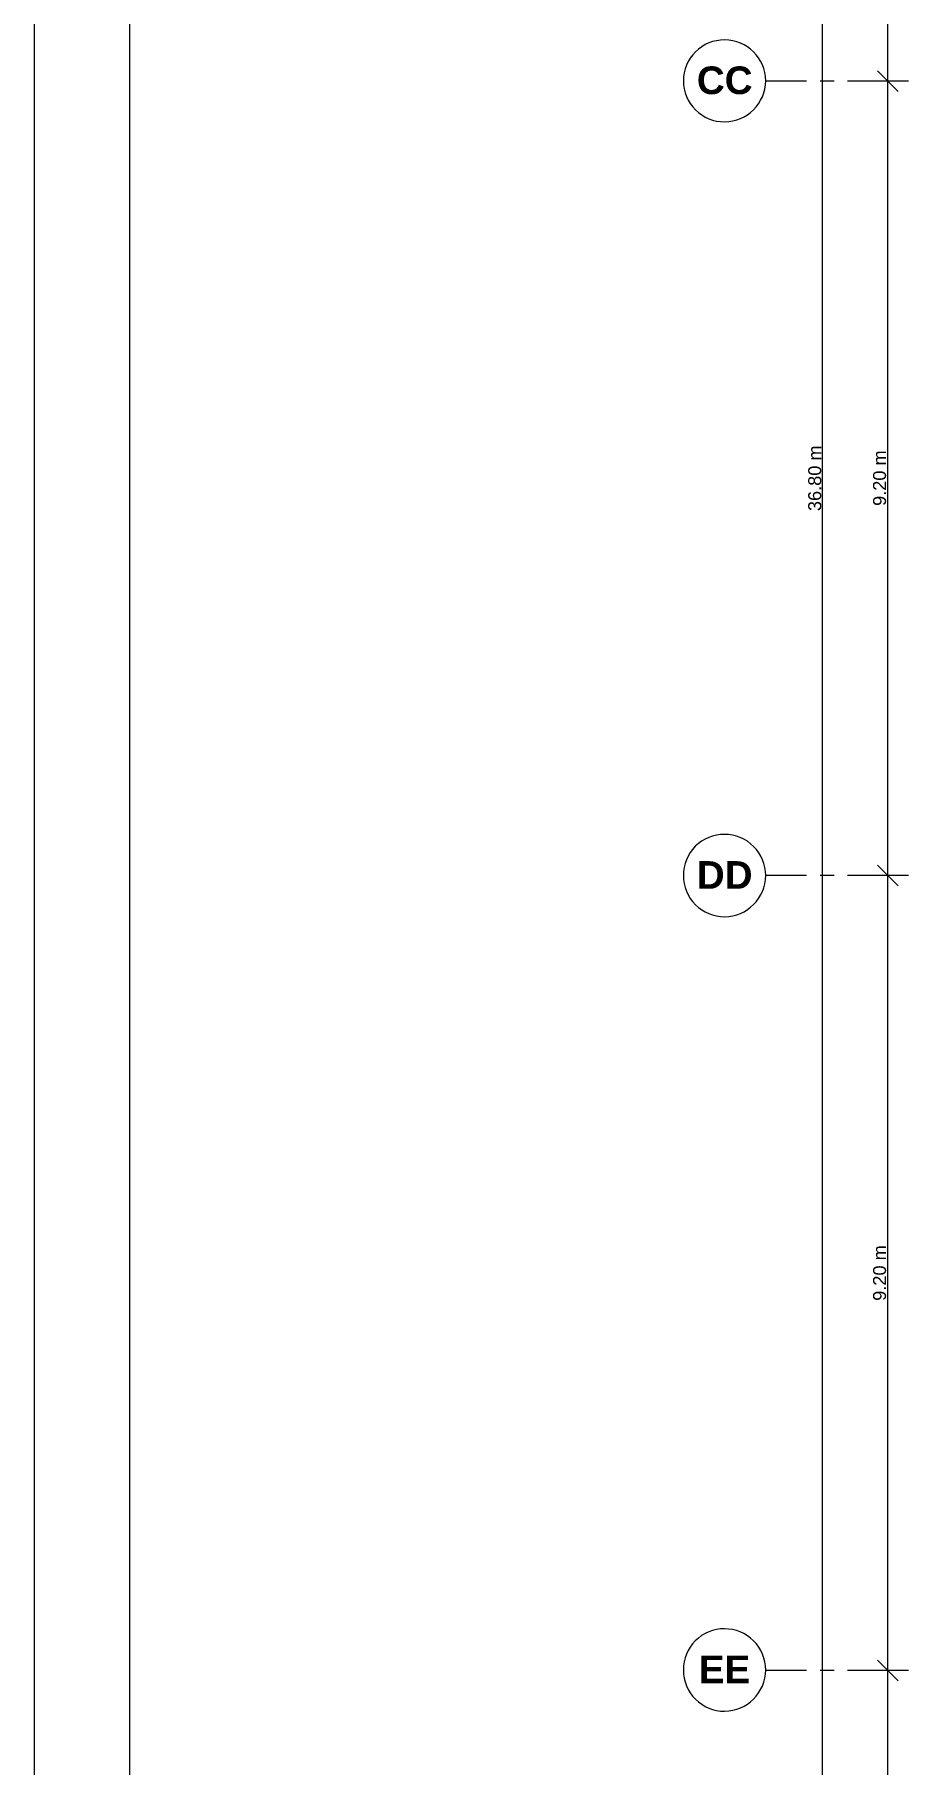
# Model space of a CAD drawing. Header units: metres. Extents: x 29 to 268, y -7 to 151.
# Drawn here: x 29.24 to 39.41, y 14.52 to 34.55 of the extents above; entities that cross this region are included whole.
import ezdxf

# ---------------------------------------------------------------- set-up
doc = ezdxf.new("R2010")
doc.units = ezdxf.units.M
doc.layers.add('HVAC - Ductos', color=5, linetype='Continuous', lineweight=50)
doc.layers.add('PDF2_Geometry', color=7, linetype='Continuous', true_color=0xaaaaaa)
doc.layers.add('PDF2_Text', color=7, linetype='Continuous')
doc.layers.add('pie de plano', color=7, linetype='Continuous')
doc.styles.add('PDF Helvetica', font='')
doc.styles.add('PDF Helvetica Bold', font='')
doc.styles.get('PDF Helvetica').set_extended_font_data('Helvetica')
doc.styles.get('PDF Helvetica Bold').set_extended_font_data('Helvetica', bold=True)

msp = doc.modelspace()

# ---------------------------------------------------------------- linework, layer by layer
at = {"layer": 'HVAC - Ductos', "color": 252, "lineweight": 0, "true_color": 0x939598}
for points in [[(38.369, 10.771), (38.369, 48.048)], [(39.125, 10.771), (39.125, 15.606), (39.125, 24.81), (39.125, 34.009), (39.125, 43.208), (39.125, 48.048)], [(39.006, 34.128), (39.125, 34.009), (39.244, 33.89)], [(39.363, 34.009), (39.125, 34.009), (38.886, 34.009)], [(39.006, 24.929), (39.125, 24.81), (39.244, 24.691)], [(39.363, 24.81), (39.125, 24.81), (38.886, 24.81)], [(39.006, 15.726), (39.125, 15.606), (39.244, 15.487)], [(39.363, 15.606), (39.125, 15.606), (38.886, 15.606)]]:
    msp.add_lwpolyline(points, dxfattribs=at)
at = {"layer": 'PDF2_Geometry', "lineweight": 0}
for points in [[(37.232, 34.485, 0.416622), (36.755, 34.013, 0.414666), (37.232, 33.537, 0.41105), (37.709, 34.013, 0.413002)], [(37.232, 25.287, 0.41827), (36.755, 24.81, 0.41469), (37.232, 24.333, 0.411075), (37.709, 24.81, 0.414664)], [(37.232, 16.088, 0.418271), (36.755, 15.611, 0.414637), (37.232, 15.134, 0.411022), (37.709, 15.611, 0.414665)]]:
    msp.add_lwpolyline(points, format="xyb", close=True, dxfattribs=at)
for points in [[(38.181, 34.009), (37.709, 34.009)], [(38.501, 34.009), (38.341, 34.009)], [(39.294, 34.009), (38.657, 34.009)], [(38.181, 24.81), (37.709, 24.81)], [(38.501, 24.81), (38.341, 24.81)], [(39.294, 24.81), (38.657, 24.81)], [(38.181, 15.606), (37.709, 15.606)], [(38.501, 15.606), (38.341, 15.606)], [(39.294, 15.606), (38.657, 15.606)]]:
    msp.add_lwpolyline(points, dxfattribs=at)
at = {"layer": 'pie de plano', "lineweight": 0}
msp.add_lwpolyline([(119.243, 53.256), (119.243, -6.745), (29.238, -6.745), (29.238, 53.256)], close=True, dxfattribs=at)
msp.add_lwpolyline([(118.765, 52.445), (30.338, 52.445), (30.338, -6.08), (118.765, -6.08)], dxfattribs=at)

# ---------------------------------------------------------------- texts
at = {"layer": 'PDF2_Text', "color": 253, "lineweight": 0, "true_color": 0xaaaaaa, "char_height": 0.3202, "attachment_point": 4, "style": 'PDF Helvetica Bold'}
for s, insert in [('CC', (36.911, 34.016)), ('DD', (36.911, 24.817)), ('EE', (36.934, 15.618))]:
    msp.add_mtext(s, dxfattribs=dict(at, insert=insert))
at = {"layer": 'PDF2_Text', "color": 252, "lineweight": 0, "true_color": 0x939598, "char_height": 0.1506, "attachment_point": 4, "rotation": 90, "style": 'PDF Helvetica'}
for s, insert in [('36.80 m', (38.278, 29.03)), ('9.20 m', (39.029, 29.09)), ('9.20 m', (39.029, 19.886))]:
    msp.add_mtext(s, dxfattribs=dict(at, insert=insert))

doc.saveas('drawing.dxf')
